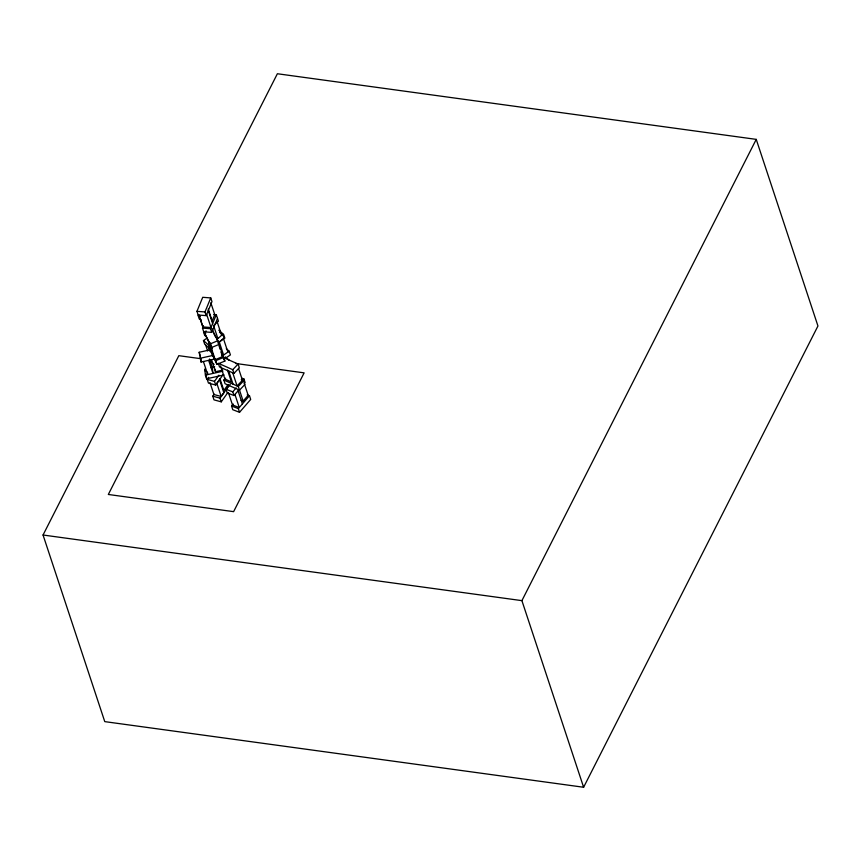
<?xml version="1.0" encoding="UTF-8"?>
<svg xmlns="http://www.w3.org/2000/svg" width="861" height="861" viewBox="0 0 861 861"><rect width="100%" height="100%" fill="white"/><g stroke="black" fill="none" stroke-linecap="round" stroke-linejoin="round"><path stroke-width="1.29" d="M196.943 311.327L202.722 297.303L210.751 297.917L211.967 301.598L206.188 315.632L198.17 315.008L196.943 311.327L204.972 311.94L206.188 315.632M204.972 311.94L210.751 297.917M217.51 318.376L211.731 332.4L203.713 331.786L202.496 328.106L203.454 325.77M211.731 332.4L210.514 328.719L216.294 314.695L213.625 314.491M43.05 535.015L277.382 73.745L756.238 139.374L817.95 325.985L583.618 787.255L104.762 721.626L43.05 535.015L521.906 600.644L583.618 787.255M521.906 600.644L756.238 139.374M223.031 374.761L215.702 385.061L208.437 383.08L207.221 379.4L208.685 377.344M215.702 385.061L214.486 381.38L218.877 375.202M227.842 392.573L221.245 401.839L213.98 399.859L212.764 396.178L214.238 394.112M228.154 384.447L223.871 390.464L219.932 378.571M221.18 396.48L223.86 392.713L219.523 379.626L216.843 383.393L221.18 396.48L213.915 394.499L209.976 382.596M221.245 401.839L220.029 398.159L228.832 385.793M239.143 389.592L233.998 395.522L227.218 392.928L226.002 389.247L230.296 384.307M233.998 395.522L232.782 391.841L236.215 387.891M242.221 380.96L243.943 378.991L241.683 378.119M247.225 394.898L249.486 395.759L250.702 399.439L239.541 412.301L232.771 409.707L231.555 406.026L233.266 404.046M241.026 400.3L243.146 401.108L248.172 395.317L244.233 383.414M239.541 412.301L238.325 408.62L249.486 395.759M238.12 364.052L239.336 367.733L233.977 373.373L232.75 369.692L238.12 364.052L223.656 357.627M241.252 379.755L243.663 380.82L244.879 384.501L239.519 390.151L225.055 383.726L223.838 380.045L225.625 378.162M243.146 401.108L238.303 386.471L243.663 380.82M213.463 325.609L218.436 321.164L216.294 314.695M216.8 339.589L222.773 334.251L219.458 332.357M218.027 343.27L223.989 337.932L222.773 334.251M203.465 340.558L208.319 344.83L209.535 348.522L204.681 344.239L203.465 340.558L206.748 338.33M222.622 355.668L229.198 351.213L226.282 348.651M224.936 358.606L230.414 354.893L229.198 351.213M211.914 328.611L219.34 344.282L211.386 347.618L203.96 331.948L206.231 330.99M203.96 331.948L210.17 343.926L218.124 340.59M220.846 351.923L224.893 361.05L216.929 364.386L209.503 348.727L211.774 347.769M209.503 348.727L215.713 360.705L223.666 357.369M214.776 358.983L201.076 362.029L199.16 352.278L210.375 349.792M199.86 358.337L213.56 355.302M210.934 367.679L214.669 366.84M211.537 359.812L215.476 371.704L222.676 370.112M224.054 374.933L206.618 378.797L205.402 375.116L222.838 371.242M202.496 328.106L210.514 328.719M201.248 358.757L178.83 355.679L108.325 494.472L233.622 511.649L304.127 372.856L235.537 363.46M207.221 379.4L214.486 381.38M212.764 396.178L220.029 398.159M226.002 389.247L232.782 391.841M231.555 406.026L238.325 408.62M232.75 369.692L218.296 363.267L219.512 366.958L233.977 373.373M223.838 380.045L238.303 386.471M200.215 316.482L198.008 315.223L199.225 318.904L201.431 320.163M215.896 337.415L217.876 338.556L213.948 326.653M205.768 333.261L203.562 331.991L204.778 335.672M225.238 356.863L229.23 360.275M218.791 330.161L223.645 334.445L224.861 338.125L219.264 341.925L223.591 355.012L221.654 353.301M210.235 361.007L214.109 364.44M213.7 333.379L215.39 336.651M218.21 342.097L219.34 344.282M221.503 354.517L224.893 361.05M243.943 378.991L245.159 382.671M238.508 368.379L242.447 380.282L237.076 385.922L232.75 372.835M223.569 338.997L227.896 352.095M210.827 302.728L214.766 314.631L212.161 320.938L208.222 309.045M217.273 322.122L221.611 335.22M238.077 390.829L242.404 403.917M228.682 371.026L233.019 384.124M208.297 310.498L212.635 323.596M218.812 343.27L223.15 356.357L215.185 359.694L210.859 346.606M227.465 370.004L231.405 381.907L224.893 379.023L220.567 365.925M219.038 345.842L220.222 349.415M234.935 394.446L239.272 407.533L232.492 404.939L228.552 393.036M206.672 314.448L211.01 327.535L202.981 326.922L199.042 315.018M210.267 342.829L212.226 348.78M210.17 343.926L211.386 347.618M215.713 360.705L216.929 364.386M209.04 342.194L211.01 348.145M209.115 343.227L213.442 356.325M200.344 319.539L203.099 327.869M208.696 347.683L209.869 351.245M205.661 345.003L207.63 350.954M209.524 359.015L212.28 367.346L212.979 373.405L208.642 360.318M203.39 361.48L207.716 374.567L207.447 372.146M199.16 352.278L200.387 355.959M205.521 371.511L204.714 369.057L205.402 375.116M215.185 369.186L215.476 371.704M206.07 373.954L206.618 378.797M200.656 358.391L201.076 362.029"/></g></svg>
